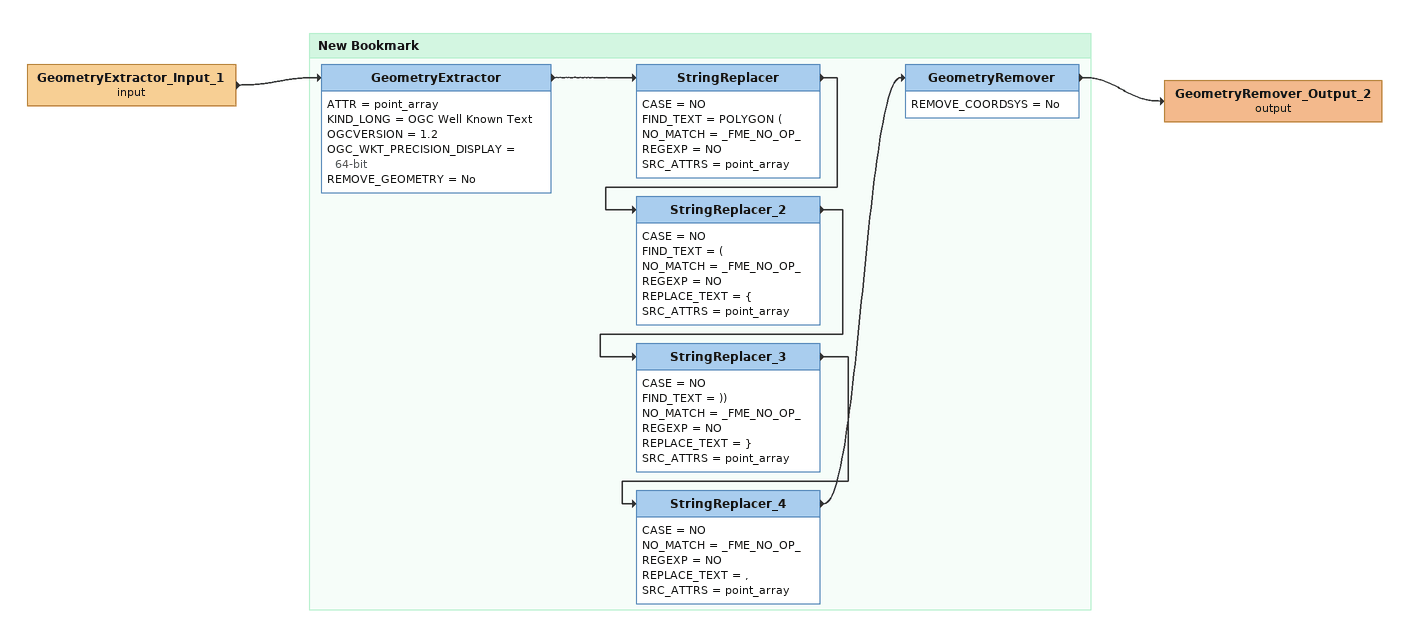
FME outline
GeometryExtractor_Input_1 (input)
    -> GeometryExtractor
GeometryRemover_Output_2 (output)

Bookmark: New Bookmark
GeometryExtractor
    ATTR = point_array
    KIND_LONG = OGC Well Known Text
    OGCVERSION = 1.2
    OGC_WKT_PRECISION_DISPLAY = 64-bit
    REMOVE_GEOMETRY = No
    -> StringReplacer
StringReplacer
    CASE = NO
    FIND_TEXT = POLYGON (
    NO_MATCH = _FME_NO_OP_
    REGEXP = NO
    SRC_ATTRS = point_array
    -> StringReplacer_2
StringReplacer_2
    CASE = NO
    FIND_TEXT = (
    NO_MATCH = _FME_NO_OP_
    REGEXP = NO
    REPLACE_TEXT = {
    SRC_ATTRS = point_array
    -> StringReplacer_3
StringReplacer_3
    CASE = NO
    FIND_TEXT = ))
    NO_MATCH = _FME_NO_OP_
    REGEXP = NO
    REPLACE_TEXT = }
    SRC_ATTRS = point_array
    -> StringReplacer_4
StringReplacer_4
    CASE = NO
    NO_MATCH = _FME_NO_OP_
    REGEXP = NO
    REPLACE_TEXT = ,
    SRC_ATTRS = point_array
    -> GeometryRemover
GeometryRemover
    REMOVE_COORDSYS = No
    -> GeometryRemover_Output_2 (output)
